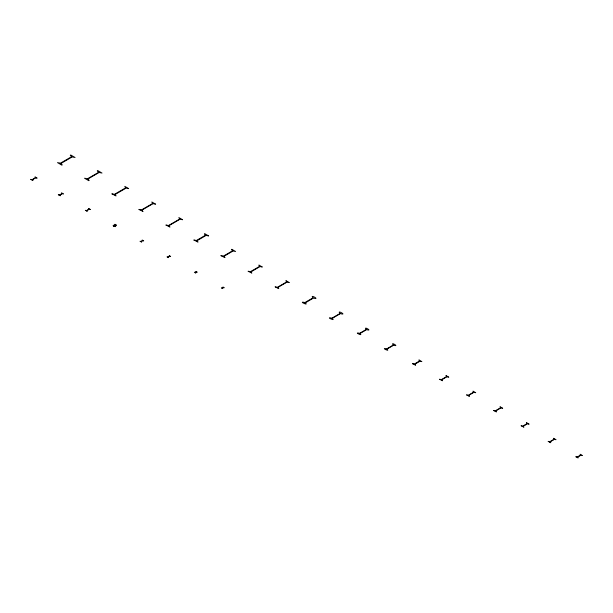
<?xml version="1.0" encoding="UTF-8"?>
<svg xmlns="http://www.w3.org/2000/svg" width="613" height="613" viewBox="0 0 613 613"><rect width="100%" height="100%" fill="white"/><g stroke="black" fill="none" stroke-linecap="round" stroke-linejoin="round"><path stroke-width="0.92" d="M223.285 287.489L222.902 287.053L224.251 287.727L221.37 287.934L222.726 288.608L222.381 288.133M468.508 395.5L469.428 396.343L466.501 394.864L468.309 395.262L473.588 392.22L472.975 391.125L475.719 392.711L473.864 392.335L468.508 395.5M495.48 411.07L496.4 411.913L493.511 410.465L495.319 410.856L500.599 407.814L499.986 406.718L502.683 408.281L500.882 407.883L495.48 411.07M523.042 426.403L523.893 427.184L521.058 425.744L522.835 426.066L527.088 423.598L526.452 422.625L529.119 424.165L527.379 423.821L523.042 426.403M549.953 441.935L550.803 442.724L548.122 441.368L549.815 441.735L554.083 439.283L553.516 438.249L556.029 439.705L554.29 439.352L549.961 441.904M196.758 240.894L198.037 242.051L193.8 240.012L196.428 240.488L205.539 235.223L204.405 233.89L204.757 233.683L208.642 235.928L206.06 235.43L196.765 240.863M223.707 256.456L224.986 257.613L220.826 255.613L223.5 256.065L232.603 250.801L231.43 249.491L231.783 249.284L235.591 251.491L232.963 251.016L223.707 256.456M305.167 302.929C309.81 306.27 297.136 300.761 304.937 302.523L313.036 297.849C309.151 293.596 320.875 300.217 313.419 298.071L305.167 302.929M332.093 318.476C336.706 321.817 324.269 316.408 331.993 318.147L340.092 313.473C336.077 309.205 347.916 315.795 340.338 313.611L332.1 318.438M359.854 333.633C364.099 336.675 352.613 331.717 359.701 333.28L366.306 329.465C362.674 325.495 373.44 331.71 366.605 329.641L359.877 333.564M386.811 349.188C391.033 352.237 379.692 347.333 386.726 348.889L393.339 345.073C389.684 341.089 400.327 347.31 393.6 345.18L386.811 349.188M32.236 179.854L32.956 180.544L30.65 179.379L32.198 179.647L35.5 177.724L34.972 176.889L37.125 178.138L35.677 177.824L32.236 179.854M60.802 163.556L62.258 164.889L61.836 165.135L57.492 162.621L60.526 163.127L71.629 156.713L70.288 155.235L70.717 154.989L75.062 157.495L72.066 156.966L60.802 163.556M87.743 179.111L89.199 180.437L88.778 180.682L84.525 178.23L87.567 178.735L98.67 172.322L97.329 170.843L97.751 170.598L102.003 173.05L99.053 172.498L87.759 179.08M114.769 194.712L116.056 195.907L111.819 193.831L114.516 194.298L125.627 187.884L124.776 186.352L128.684 188.612L126.079 188.099L114.777 194.681M141.726 210.274L143.013 211.47L138.837 209.431L141.542 209.899L152.645 203.485L151.794 201.953L155.641 204.175L152.989 203.685L141.749 210.213M168.675 225.837L169.97 227.032L165.862 225.032L168.567 225.507L179.67 219.086L178.82 217.554L182.597 219.738L179.992 219.224L168.69 225.806M250.702 272.019L251.828 273.069L248.073 271.252L250.51 271.643L259.583 266.402L258.87 265.023L262.318 267.015L259.981 266.578L250.702 272.019M277.651 287.581L278.777 288.631L275.099 286.853L277.49 287.267L286.57 282.026L285.896 280.624L289.275 282.578L286.884 282.164L277.681 287.512M414.71 364.329L415.622 365.202L412.411 363.639L414.488 363.938L419.476 361.049L418.894 359.9L421.851 361.609L419.821 361.287L414.71 364.329M441.636 379.868L442.548 380.75L439.467 379.255L441.536 379.554L446.525 376.666L445.942 375.516L448.777 377.156L446.747 376.834L441.644 379.838M577.461 457.237L578.174 457.926L575.783 456.716L577.323 456.984L580.634 455.061L580.097 454.218L582.35 455.52L580.902 455.206L577.461 457.237M59.745 195.172L60.342 195.762L58.296 194.719L59.484 194.98L61.936 193.585L61.53 192.85L63.461 193.961L62.265 193.7L59.745 195.172M86.671 210.719L87.268 211.301L85.345 210.336L86.54 210.604L88.985 209.202L88.586 208.466L90.387 209.508L89.192 209.24L86.694 210.688M113.895 226.151C118.999 227.523 108.447 225.53 115.773 224.902C112.033 223.109 120.477 225.73 113.911 226.128M141.174 241.606L141.626 242.089L140.009 241.269L140.99 241.461L142.431 240.648L142.17 240.028L143.68 240.901L142.653 240.725L141.174 241.606M168.131 257.169L168.575 257.644L167.035 256.878L168.016 257.062L169.456 256.249L169.196 255.629L170.629 256.456L169.655 256.272L168.131 257.169M195.378 272.639L195.785 273.053L194.336 272.325L196.198 271.919L195.953 271.39L197.309 272.172L195.417 272.593"/></g></svg>
